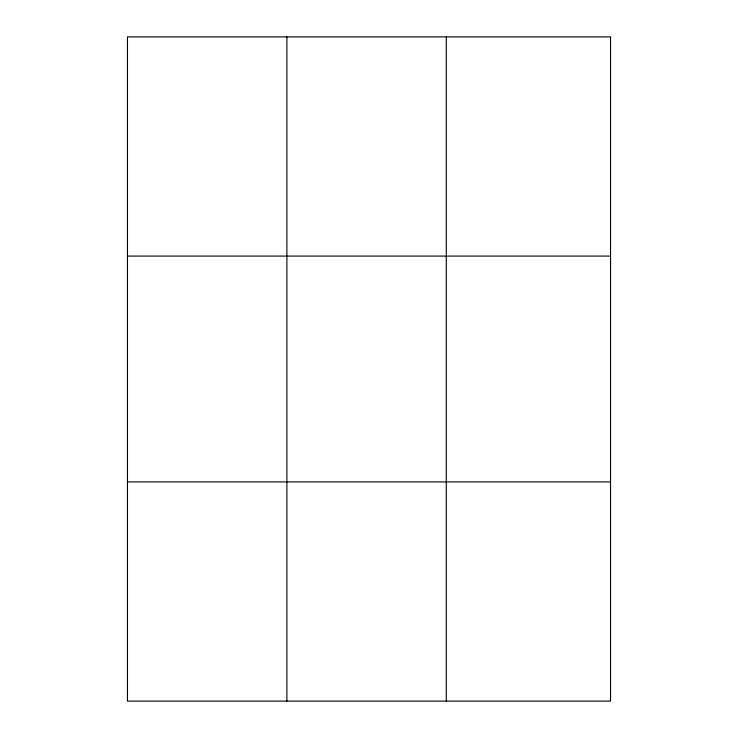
<?xml version="1.0" encoding="UTF-8"?>
<svg xmlns="http://www.w3.org/2000/svg" width="738" height="738" viewBox="0 0 738 738"><rect width="100%" height="100%" fill="white"/><g stroke="black" fill="none" stroke-linecap="round" stroke-linejoin="round"><path stroke-width="1.11" d="M286.879 701.1L286.879 36.9M446.287 701.1L446.287 36.9M127.462 256.086L610.538 256.086M127.462 481.914L610.538 481.914M610.538 646.303L610.538 701.1L127.462 701.1L127.462 36.9L610.538 36.9L610.538 646.303"/></g></svg>
